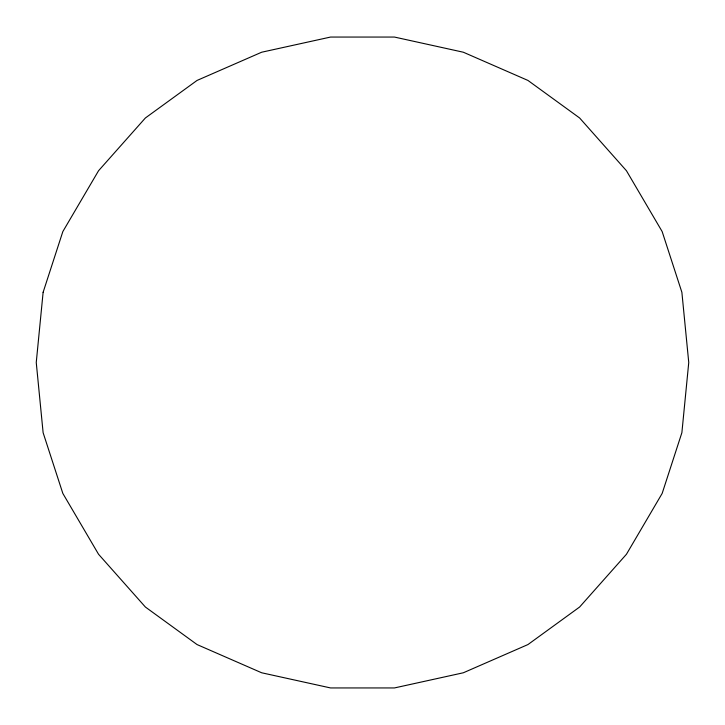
<?xml version="1.0" encoding="UTF-8"?>
<svg xmlns="http://www.w3.org/2000/svg" width="725" height="725" viewBox="0 0 725 725"><rect width="100%" height="100%" fill="white"/><g stroke="black" fill="none" stroke-linecap="round" stroke-linejoin="round"><path stroke-width="1.09" d="M43.119 292.302L36.25 362.5L43.119 432.698L62.848 493.444L98.555 554.263L145.372 607.015L197.046 644.561L261.68 672.782L330.564 687.943L394.436 687.943L463.32 672.782L527.954 644.561L579.628 607.015L626.445 554.263L662.152 493.444L681.881 432.698L688.75 362.5L681.881 292.302L662.152 231.556L626.445 170.738L579.628 117.985L527.954 80.439L463.32 52.218L394.436 37.057L330.564 37.057L261.68 52.218L197.046 80.439L145.372 117.985L98.555 170.738L62.848 231.556L43.119 292.302"/></g></svg>
